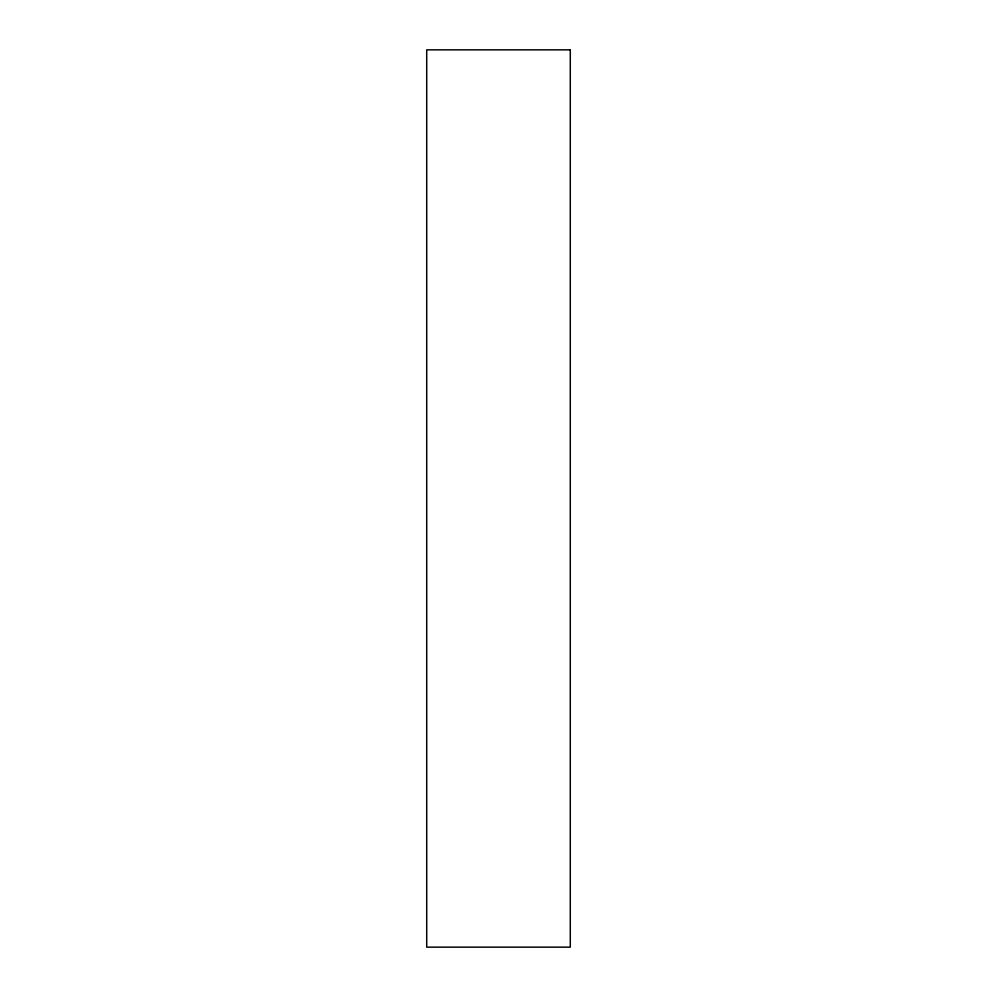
<?xml version="1.0" encoding="UTF-8"?>
<svg xmlns="http://www.w3.org/2000/svg" width="997" height="997" viewBox="0 0 997 997"><rect width="100%" height="100%" fill="white"/><g stroke="black" fill="none" stroke-linecap="round" stroke-linejoin="round"><path stroke-width="1.5" d="M570.284 49.85L426.716 49.85L426.716 947.15L570.284 947.15L570.284 49.85"/></g></svg>
